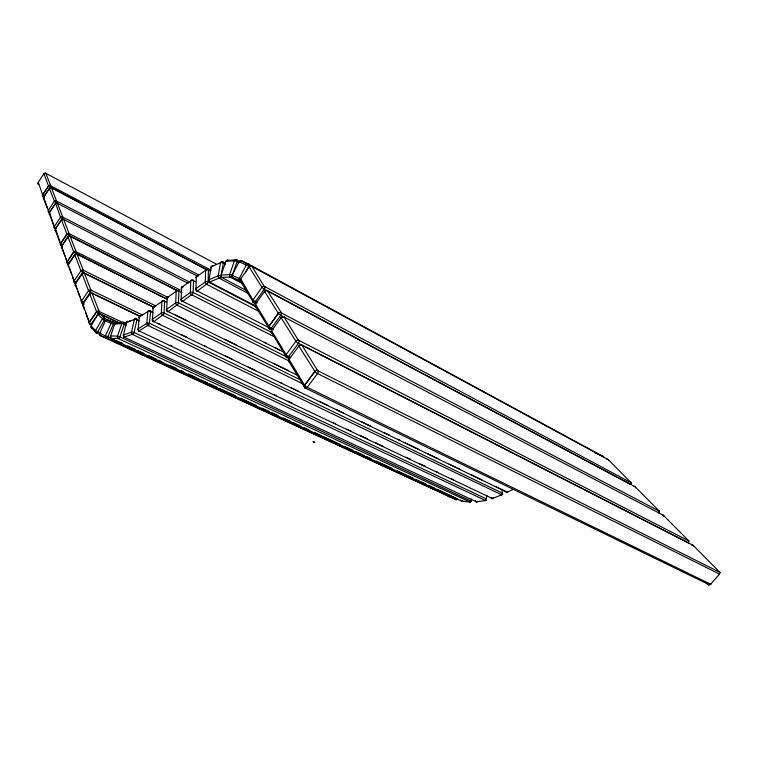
<?xml version="1.0" encoding="UTF-8"?>
<svg xmlns="http://www.w3.org/2000/svg" width="758" height="758" viewBox="0 0 758 758"><rect width="100%" height="100%" fill="white"/><g stroke="black" fill="none" stroke-linecap="round" stroke-linejoin="round"><path stroke-width="1.14" d="M283.369 351.949L182.631 301.343A1.942 0.957 -63.3 0 1 181.475 300.642L181.55 298.69M67.661 263.756L67.661 263.699A1.639 1.469 -14.4 0 1 67.159 261.681L61.578 246.397L62.601 246.549A1.582 0.663 -63.4 0 0 62.393 246.9M60.839 245.535L61.038 245.63A1.601 1.44 -13.4 0 1 60.536 243.65L55.675 229.096M486.816 495.315L486.248 499.55L486.409 498.906L134.071 332.459A1.886 0.711 12.7 0 0 131.485 332.127L123.507 334.979A1.876 0.701 12.8 0 0 123.952 336.059A1.857 0.872 -64.5 0 0 124.625 337.357L476.517 501.834L485.689 500.498M221.374 273.856L223.288 262.998A1.98 1.004 -62.1 0 0 222.35 261.823L222.246 261.586M54.747 228.537L54.756 228.49A1.554 1.421 -12.2 0 1 54.263 226.547L49.668 212.742M313.244 441.469L313.632 442.255L313.452 441.791M471.561 498.906L470.993 501.029L119.906 336.874C118.002 335.737 108.375 335.519 110.649 336.969M48.597 212.117L48.787 212.212A1.516 1.393 -11 0 1 48.313 210.307L43.538 197.232L44.21 197.288M232.564 274.671L237.074 261.614A2.009 1.023 -61.9 0 0 236.562 259.842L236.411 259.738M492.321 498.66L492.378 498.518A1.535 0.862 67.2 0 0 493.287 497.608A1.535 0.663 -2.6 0 1 492.946 497.712M506.988 492.425L507.055 492.255A1.554 0.815 64.1 0 0 507.888 491.705M162.979 314.797L153.94 321.544L153.22 321.449M177.372 304.669L168.134 311.547L167.404 311.453M192.058 294.322L182.631 301.343L181.892 301.258M148.36 325.116L138.847 330.962M207.01 283.833L197.383 290.958L196.644 290.864M476.488 501.9L476.517 501.834A1.516 0.985 80.2 0 0 477.455 501.521M106.859 319.961L113.406 322.254A1.819 0.843 -64.3 0 1 113.444 324.197L107.778 336.618A1.819 0.843 -64.6 0 1 106.243 337.973L99.829 335.273M106.111 337.736L456.202 499.702L100.407 335.68A1.8 1.63 -66.9 0 1 99.677 333.359L105.296 321.041A1.8 1.63 -68.5 0 1 107.522 320.094L113.918 323.116M132.802 334.164L123.961 337.139M245.62 272.34L248.747 266.295A2.037 1.061 -61.8 0 0 248.719 264.04L240.845 260.515L608.21 459.547L631.101 482.723M219.668 277.883L209.416 282.118M99.554 313.461L104.547 318.171A1.791 0.815 -64.3 0 1 104.263 320.321L97.611 331.871A1.791 0.815 -64.6 0 1 96.133 332.79L95.963 332.658M38.175 183.967L38.582 184.374A1.45 1.345 -8.4 0 1 38.118 182.526L43.85 173.724A1.45 1.355 -8.8 0 1 45.868 173.326L50.568 185.492A1.469 0.578 -62.6 0 1 50.094 187.283L44.21 196.161L43.244 195.536L42.666 194.92L48.55 186.032L43.869 173.667L44.798 173.914A1.44 0.55 -62.5 0 1 45.868 173.326L216.314 264.116M118.532 338.371L110.734 338.504L461.641 501.114L470.149 502.071L118.371 338.608A1.848 1.611 87.4 0 1 117.471 336.211L121.877 323.42A1.838 1.601 86.2 0 1 123.952 322.434L126.074 323.439M48.787 212.212A1.497 0.597 -62.9 0 0 49.914 211.643L55.959 202.566A1.507 0.597 -62.8 0 0 56.433 200.728L51.506 187.937A1.488 1.374 -10.3 0 0 49.46 188.429L43.557 197.345A1.488 1.374 -9.8 0 0 43.5 198.719M54.557 228.395L54.756 228.49A1.535 0.625 -63.1 0 0 55.912 227.921L62.128 218.636A1.544 0.625 -62.9 0 0 62.611 216.741L57.428 203.286A1.525 1.402 -11.7 0 0 55.325 203.798L49.261 212.913A1.525 1.393 -11.2 0 0 49.744 214.827L50.293 216.314M180.196 290.02L69.12 233.606A1.601 1.45 -13.9 0 0 66.922 234.156L60.536 243.65L61.199 244.389L62.232 245.061L68.627 235.567A1.582 0.654 -63.1 0 0 69.12 233.606L63.653 219.441A1.544 0.635 -63 0 0 63.037 219.422M60.564 243.706L66.95 234.213L61.483 219.877L62.478 220.028M63.928 253.504L62.099 248.52A1.601 1.45 -13.5 0 1 61.597 246.53L68.012 236.998A1.611 1.459 -14.1 0 1 70.219 236.458L75.98 251.4A1.63 0.692 -63.4 0 1 75.478 253.418L68.902 263.14L67.832 262.448L67.178 261.737L73.753 252.026L67.993 236.903L68.59 236.856M76.615 254.271A1.63 0.692 -63.4 0 1 77.145 254.404L83.228 270.189A1.668 0.72 -63.6 0 1 82.717 272.283L75.933 282.222A1.696 0.474 33.7 0 1 74.17 280.782L80.916 270.777A1.687 1.507 -16 0 1 83.228 270.189L155.693 305.872M448.461 496.49L448.66 496.575A1.478 1.08 -68.3 0 0 449.172 496.708M83.759 273.297A1.677 0.73 -63.7 0 1 84.451 273.363L90.894 290.058A1.724 0.758 -63.9 0 1 90.373 292.228L83.38 302.414A1.743 0.502 33.8 0 1 81.561 300.926L88.515 290.674A1.734 1.535 -16.9 0 1 90.894 290.058L142.656 315.11M461.442 501.029L461.65 501.095A1.497 1.061 -84.8 0 0 462.693 500.801M90.998 293.772A1.724 0.767 -63.9 0 1 92.192 293.422L99.014 311.121A1.772 0.796 -64.2 0 1 98.483 313.367L91.263 323.808A1.791 0.54 33.9 0 1 89.387 322.273L96.598 311.822L89.804 294.038A1.743 1.544 -17.1 0 1 92.192 293.422L140.041 316.512M257.35 302.897L252.973 299.969L261.965 287.377A2.113 1.829 -32.2 0 1 264.817 286.628L631.054 482.732M273.401 329.285L271.317 328.214A2.189 0.512 36.2 0 1 268.938 326.31L278.366 313.405L264.457 291.243L265.489 291.432A2.122 1.137 -62.1 0 1 265.688 291.176M290.684 357.681L288.59 356.639A2.265 0.55 36.5 0 1 286.117 354.649L295.895 341.242A2.274 1.904 -32.2 0 1 298.936 340.418L688.757 540.937M710.72 583.906L710.909 584.371L307.236 387.31A2.359 0.597 36.8 0 1 304.659 385.235L314.94 371.496L298.898 346.018A2.283 1.914 -32.2 0 1 301.959 345.184L693.286 545.447L719.882 572.366L317.45 370.529M230.745 277.058L221.345 277.343M594.66 452.365L603.529 456.695M658.986 513.005L658.626 512.882A1.706 1.374 -61.5 0 0 658.759 510.589L635.166 486.769L267.422 290.74A2.122 1.137 -62.1 0 0 266.342 290.627M106.357 337.85L106.243 337.973A1.819 1.639 -67 0 1 105.514 335.623L111.17 323.211A1.819 1.63 -68.6 0 1 113.406 322.254L112.942 322.178M160.544 302.755L162.013 301.703M317.697 370.747L301.959 345.184A2.283 1.298 -63 0 0 300.272 345.335M314.598 442.549C312.988 440.464 314.911 443.591 314.665 442.179M298.605 340.626L284.051 316.958A2.198 1.213 -62.5 0 0 282.45 317.138M313.632 442.255L313.244 441.478M506.77 492.416L512.995 489.488M280.915 312.722L659.204 511.1M240.011 281.152L232.175 277.305L241.129 282.213M264.485 286.789L251.931 266.333A2.056 1.071 -61.8 0 0 250.69 266.399M182.545 286.894L183.199 286.581A1.923 0.948 -63 0 0 182.886 286.865M197.222 276.414L197.885 276.101A1.942 0.966 -62.7 0 0 197.563 276.376M492.103 498.641L501.209 494.974A1.544 0.853 67.1 0 0 502.023 494.69M98.663 311.273L124.568 323.259M90.553 290.2L90.382 290.039M129.59 321.013L130.916 320.53M133.569 319.554L136.241 318.568A1.867 0.881 -64.1 0 1 136.933 319.848L139.065 320.871M82.887 270.312L82.726 270.161M75.648 251.514L168.191 297.534M104.244 318.265L115.519 323.249M68.798 233.71L68.646 233.568M62.298 216.835L189.386 282.004M56.12 200.804L198.539 274.832M127.647 321.657L128.273 321.506A1.848 0.872 -64.2 0 0 127.988 321.657M50.255 185.568L211.018 270.17M314.504 442.539L314.314 442.549M182.46 286.723L183.199 286.581A1.942 1.232 54 0 0 181.626 287.358L181.171 299.022A1.952 1.146 2.6 0 0 181.475 300.642M197.137 276.244L197.885 276.101A1.961 1.222 54.3 0 0 196.322 276.869A1.952 1.175 2.4 0 0 195.886 277.722M501.787 494.87L148.161 325.608A1.904 1.317 56.6 0 1 146.796 323.287L147.905 311.453A1.895 1.298 56.2 0 1 148.776 310.467M248.491 264.068L603.501 456.667M476.27 501.853L476.517 501.834A1.507 1.061 -65.6 0 1 475.759 501.54M116.315 322.794L118.077 322.7M227.372 260.382L236.562 259.842L239.68 261.529M127.552 321.544L128.273 321.506A1.857 1.488 68.3 0 0 126.397 322.453A1.867 0.711 12.9 0 0 126.226 323.145M38.307 182.356L42.666 194.92M119.243 322.652L120.418 322.595M121.593 322.538L123.952 322.434A1.838 0.862 -64.3 0 1 124.321 324.092L119.906 336.874A1.848 0.862 -64.5 0 1 118.371 338.608L118.267 338.286M501.72 494.965L501.209 494.974A1.535 1.099 -64.9 0 0 502.298 493.117L502.08 489.659M298.368 340.418L298.936 340.418A2.274 1.289 -62.9 0 1 298.434 343.327L288.59 356.639A2.265 1.279 -63.4 0 1 286.486 357.255L286.353 357.207M98.493 311.102L99.014 311.121A1.791 1.563 -17.8 0 0 96.569 311.756L89.359 322.197A1.791 1.554 -17.2 0 0 89.889 324.339L89.889 324.433M280.687 312.514L281.246 312.533A2.189 1.203 -62.5 0 1 280.744 315.309L271.317 328.214A2.179 1.194 -62.9 0 1 269.317 328.858L269.175 328.792M264.267 286.6L264.817 286.628A2.113 1.128 -62.1 0 1 264.315 289.281L255.256 301.798A2.103 1.118 -62.5 0 1 253.361 302.461L253.21 302.385M91.348 325.76L91.121 325.949A1.791 1.582 -40.1 0 0 91.709 328.157L91.168 327.712L96.133 332.79L99.336 334.269M485.632 500.555L132.612 334.524A1.876 1.497 69 0 1 131.485 332.127L134.365 319.525A1.867 1.488 68.4 0 1 136.241 318.568L136.099 318.388M75.497 251.362L75.98 251.4A1.639 1.478 -15 0 0 73.725 251.959L67.178 261.737M116.211 322.709L116.903 322.756A1.829 0.843 -64.3 0 0 116.078 323.278M104.045 318.133L104.547 318.171A1.8 1.592 -41.5 0 0 102.188 319.023L95.546 330.564A1.8 1.592 -40.3 0 0 96.133 332.79M227.277 260.269L228.035 260.335A1.999 1.649 85.8 0 0 225.884 261.339A1.999 0.512 19.4 0 0 225.666 261.804M62.147 216.693L62.611 216.741A1.563 1.421 -12.8 0 0 60.469 217.262L54.292 226.604L55.912 227.921M55.978 200.671L56.433 200.728A1.516 1.402 -11.5 0 0 54.349 201.23L48.332 210.364L49.914 211.643M688.548 542.908L298.434 343.327A2.274 0.521 36.5 0 1 295.952 341.337L281.095 317.744A2.208 0.493 36.2 0 1 281.531 317.403M50.113 185.445L50.568 185.492A1.488 1.374 -10.1 0 0 48.521 185.985L42.647 194.863A1.478 1.364 -9.6 0 0 43.121 196.739A1.459 0.569 -62.8 0 0 44.21 196.161M706.863 582.968L708.768 584.532L304.887 387.869M68.684 264.485L68.277 264.722A1.649 1.478 -14.6 0 0 68.447 266.513M240.703 278.944L252.973 299.969M106.973 320.018L107.522 320.094A1.8 0.824 -64.3 0 0 107.03 320.17M248.245 263.945L248.719 264.04A2.037 1.753 -65.7 0 0 246.246 265.016L239.215 278.612A2.037 1.753 -64.5 0 0 239.831 281.246L241.897 282.346M630.883 484.58L580.647 457.87M55.722 203.637L60.469 217.262L61.777 218.446L188.06 283.35M89.681 324.282L89.889 324.339A1.772 0.796 -64.5 0 0 91.263 323.808M75.468 254.802L74.853 254.868L80.916 270.777L81.968 271.838L154.187 307.388M81.845 302.897L84.166 303.967M50.019 188.344L49.441 188.344L54.349 201.23L55.618 202.367L197.288 276.073M74.455 282.706L74.654 282.781A1.668 0.72 -63.8 0 0 75.933 282.222M153.239 321.288L507.055 492.255A1.535 1.099 -64.6 0 1 505.709 491.44L496.31 486.901M98.218 314.428L97.611 314.286L104.263 320.321M99.677 333.359L114.136 339.565M167.433 311.282L297.032 375.049M181.92 301.087L182.631 301.343A1.952 1.241 54.3 0 1 181.171 299.022L190.372 292.522A1.961 1.165 2.4 0 1 193.129 292.427L271.866 332.591M196.673 290.693L269.914 328.11M99.421 313.424L119.072 322.671M82.925 273.827L82.101 273.846L88.544 290.74A1.743 0.493 33.9 0 0 90.373 292.228L140.059 316.219M236.145 259.681L236.562 259.842A2.018 1.649 85.9 0 0 234.402 260.847L225.884 261.339L221.118 275.04A2.009 0.493 19.4 0 0 220.91 275.495M138.856 330.81L492.378 498.518A1.525 1.08 -65.2 0 1 491.127 497.608A1.535 0.663 -2.6 0 0 491.421 497.712M67.462 263.613L67.661 263.699A1.62 0.682 -63.6 0 0 68.902 263.14M719.408 571.826A1.81 0.919 -42.2 0 1 719.598 572.84A1.81 1.052 -40.7 0 0 719.408 571.826A1.8 1.535 -63.9 0 1 719.314 574.289L710.549 584.285A1.791 1.525 -65.2 0 1 708.323 584.475L708.92 584.712M249.846 266.911L249.079 266.825L261.965 287.377L264.315 289.281L579.614 457.32M339.347 445.344L341.47 446.329M409.301 477.72L413.536 479.681M430.497 487.527L433.68 489.005M113.444 324.197L105.106 320.994L105.637 321.278M100.814 333.359L95.754 330.753L91.121 325.949L97.706 314.494A1.791 1.582 -41.3 0 1 100.047 313.651A1.781 0.805 -64.3 0 0 98.824 314.21M116.258 340.55L122.616 343.497M127.912 345.951L135.331 349.391M137.444 350.376L143.802 353.323M149.099 355.777L156.518 359.216M158.64 360.202L161.814 361.67M170.294 365.602L176.652 368.549M180.916 370.529L183.048 371.515M188.382 373.988L199.051 378.934M201.183 379.929L207.588 382.894M209.72 383.88L217.195 387.347M219.327 388.333L235.331 395.752M240.665 398.225L256.64 405.634M261.974 408.107L269.431 411.566M271.563 412.551L277.949 415.517M283.274 417.99L290.74 421.439M292.863 422.433L300.32 425.892M304.612 427.872L308.894 429.862M314.257 432.344L321.762 435.822M323.903 436.816L339.982 444.273M345.345 446.756L352.84 450.233M356.061 451.73L364.579 455.681M366.711 456.667L370.965 458.637M376.29 461.11L392.265 468.52M397.59 470.983L413.565 478.393M415.697 479.378L426.337 484.315M428.469 485.3L434.855 488.256M436.978 489.242L456.145 498.129M457.425 498.726L457.207 498.622A1.488 1.023 -65.8 0 1 455.672 499.588A1.488 1.09 -68.4 0 0 457.055 499.02M170.294 345.288L172.407 346.292M274.188 394.605L276.3 395.61M287.917 401.134L292.143 403.133M333.349 422.699L335.462 423.703M347.117 429.236L351.361 431.245M359.832 435.272L367.251 438.797M375.722 442.814L383.141 446.339M406.288 457.33L410.485 459.32M418.88 463.309L425.181 466.293M435.679 471.277L437.773 472.272M451.588 478.838L453.729 479.852M126.444 325.097L122.18 323.439L114.771 324.13M100.615 314.371L98.483 313.367A1.791 0.521 34 0 1 96.598 311.822M102.747 315.385L117.661 322.453M209.445 281.985L255.778 306.08M158.147 323.382L160.27 324.405M181.475 334.657L186.781 337.225M203.75 345.43L205.863 346.453M224.965 355.682L232.403 359.283M248.349 366.995L255.797 370.596M280.252 382.42L282.383 383.453M290.864 387.556L298.273 391.137M319.421 401.361L327.882 405.454M336.344 409.547L343.744 413.119M361.756 421.827L370.226 425.93M384.003 432.591L389.309 435.158M397.779 439.252L399.902 440.275M405.189 442.833L418.833 449.428M427.228 453.492L437.717 458.562M449.257 464.142L456.6 467.695M457.652 468.198L459.736 469.211M471.23 474.773L481.681 479.823M303.172 383.993L162.781 315.319A1.923 1.251 54.1 0 1 161.34 313.016L161.909 301.438A1.914 1.241 53.8 0 1 163.093 300.509M149.553 310.619L152.709 312.163M152.661 312.476L150.558 311.443A1.895 1.033 5.6 0 0 147.905 311.453L139.339 316.986A1.886 1.014 5.8 0 0 139.102 317.99M123.971 337.035L124.625 337.357A1.857 1.497 68.9 0 1 123.507 334.979L126.397 322.453L134.365 319.525A1.876 0.72 12.8 0 1 136.933 319.848L134.071 332.459A1.867 0.891 -64.4 0 1 132.612 334.524L132.527 334.107M154.196 307.615L84.451 273.363A1.696 1.516 -16.2 0 0 82.129 273.951L75.326 283.937A1.696 1.507 -15.6 0 0 75.838 286.003L76.852 288.77M299.059 379.199L164.041 312.931A1.923 1.118 3.1 0 0 161.34 313.016L152.5 319.26A1.914 1.099 3.3 0 0 152.851 320.814M175.392 314.958L186.904 320.625M224.576 339.196L236.089 344.871M250.756 352.091L252.85 353.124M274.841 363.963L288.457 370.671M166.703 302.395L164.59 301.343A1.904 0.919 -63.5 0 0 163.794 300.49M288.495 357.842L178.433 302.783A1.942 1.137 2.8 0 0 175.704 302.878L166.694 309.236A1.933 1.128 3 0 0 167.016 310.827A1.923 0.938 -63.6 0 0 168.134 311.547A1.923 1.251 54.2 0 1 166.694 309.236L167.234 297.638A1.914 1.232 53.9 0 1 168.418 296.71M289.632 358.828L286.486 357.255L276.755 341.157M166.713 298.965L73.753 252.026M167.243 299.372L77.145 254.404A1.649 1.488 -15.2 0 0 74.871 254.972L68.277 264.722L74.17 280.782M289.385 361.149L177.164 305.199A1.942 1.241 54.2 0 1 175.704 302.878L176.197 291.233A1.933 1.232 54 0 1 177.77 290.456A1.923 0.938 -63.2 0 1 178.907 291.138L182.034 292.73M264.305 342.246L266.399 343.298M274.784 347.515L280.024 350.149M176.785 290.447L70.219 236.458A1.592 0.663 -63.2 0 0 69.139 236.847M273.771 336.524L191.84 294.871A1.961 1.241 54.4 0 1 190.372 292.522L190.779 280.83A1.952 1.222 54.1 0 1 192.343 280.062A1.942 0.957 -62.8 0 1 193.517 280.735L195.602 281.805M177.723 290.845L66.95 234.213M271.411 329.929L269.317 328.858L267.593 326.006M240.817 279.427L231.901 275.05L232.403 275.334M258.62 311.263L206.782 284.383A1.98 1.232 54.6 0 1 205.304 282.004L205.655 270.236A1.971 1.213 54.4 0 1 207.218 269.478A1.961 0.976 -62.4 0 1 208.431 270.142L210.516 271.25M256.791 307.255L208.09 281.919A1.98 1.184 2.1 0 0 205.304 282.004L195.915 288.609A1.971 1.165 2.4 0 0 196.199 290.257A1.961 0.976 -62.9 0 0 197.383 290.958A1.971 1.241 54.6 0 1 195.915 288.609L196.322 276.869L205.655 270.236A1.971 1.194 2.2 0 1 208.431 270.142L208.09 281.919A1.971 0.985 -62.7 0 1 206.782 284.383L206.716 283.805M255.455 303.56L253.361 302.461L240.855 281.777A2.047 1.061 -62.2 0 1 240.722 281.483M42.931 196.644L42.353 194.645M708.323 584.475A1.8 1.052 -40.4 0 0 708.976 584.541A1.8 0.919 -42 0 1 708.323 584.475L708.967 584.816M206.659 269.659L51.506 187.937A1.469 0.578 -62.6 0 0 50.53 188.344M246.985 290.835L221.355 277.267M206.517 269.659L48.55 186.032M248.539 293.621L219.432 278.319A1.999 1.459 66.2 0 1 218.209 275.77L220.521 262.732A1.99 1.44 65.7 0 1 222.35 261.823L225.448 263.481M242.001 283.416L230.517 277.333A2.018 1.658 86.8 0 1 229.617 274.671L234.402 260.847A2.018 0.521 19.3 0 1 237.074 261.614L239.158 262.732M248.747 266.295L238.903 261.624L239.348 261.88M225.353 264.106L223.288 262.998A1.99 0.929 10.4 0 0 220.521 262.732L211.264 266.835L208.924 279.787A1.98 0.9 10.5 0 0 208.876 280.896M75.364 285.539L75.838 286.003A1.677 0.72 -63.9 0 1 75.762 285.434M61.644 248.074L62.099 248.52A1.582 0.663 -63.4 0 1 62.033 248.292M55.325 230.802L56.338 232.801M43.613 198.804L47.185 207.825M253.466 302.565L253.361 302.461A2.103 1.81 -31 0 1 252.926 299.893M688.596 540.795A1.762 0.938 -42.4 0 0 688.302 540.416L663.487 515.364L280.744 315.309A2.189 0.483 36.2 0 1 278.366 313.405M240.855 281.777L240.295 281.218L240.855 281.777A2.047 1.781 -30.9 0 1 240.419 279.257L249.164 267.053A2.047 1.791 -32.1 0 1 251.931 266.333M255.891 304.943A2.122 1.128 -62.5 0 0 255.891 306.658L255.323 306.071L267.024 325.059M269.441 328.981L269.317 328.858A2.179 1.857 -31.1 0 1 268.882 326.224L255.455 304.072L264.561 291.489A2.122 1.829 -32.2 0 1 267.422 290.74L281.246 312.533A2.189 1.867 -32.2 0 0 278.3 313.319L268.938 326.31M286.628 357.406L286.486 357.255A2.265 1.895 -31.2 0 1 286.06 354.555L271.61 330.715A2.198 0.512 36.2 0 1 271.639 330.28M305.171 388.077L302.347 383.491M38.251 183.957L38.582 184.374A1.431 0.55 -62.6 0 1 38.535 183.929M43.68 198.795L44.03 199.221A1.469 0.578 -62.8 0 1 43.973 199.022M55.391 230.783L55.76 231.228A1.563 1.421 -12.4 0 1 55.268 229.286L61.502 219.972A1.563 1.431 -13 0 1 63.653 219.441M75.44 285.51L75.838 286.003M688.188 542.794A1.753 1.45 -62.5 0 0 688.302 540.416L688.719 540.966M659.062 511.678A1.715 1.071 -41 0 0 658.759 510.589L659.157 511.119M304.659 385.235L288.997 359.396A2.283 0.559 36.5 0 1 289.234 358.922M271.885 333.027A2.198 1.213 -62.9 0 0 272.037 333.359L273.799 336.268M274.387 337.244L276.168 340.181M301.817 382.61L288.864 361.433L289.423 362.116A2.283 1.895 -31.2 0 1 288.997 359.396L298.898 346.018A2.283 0.531 36.5 0 1 299.817 345.828M594.878 452.469L594.755 452.251A1.611 1.109 -63.2 0 1 595.229 453.047M76.027 283.757A1.706 0.483 33.7 0 0 75.326 283.937L81.561 300.926M89.387 322.273L82.783 304.271L89.804 294.038A1.753 0.493 33.9 0 1 90.609 293.877M719.636 574.157L317.526 373.571A2.359 0.569 36.8 0 1 314.94 371.496M239.736 281.019L239.831 281.246A2.037 1.061 -62.2 0 0 240.769 281.047M50.568 217.063L51.118 218.56M51.392 219.308L51.951 220.824M52.226 221.582L54.756 228.49M56.623 233.587L57.201 235.169M57.494 235.956L60.138 243.185M64.231 254.337L64.847 256.024M65.775 258.563L67.661 263.699M69.101 267.621L71.678 274.671M72.664 277.352L74.654 282.848A1.687 1.497 -15.4 0 1 74.142 280.716M77.875 291.565L79.95 297.212M80.992 300.073L82.053 303.039M83.304 306.374L84.375 309.302M85.465 312.258L86.185 314.248M86.554 315.243L88.392 320.274M88.762 321.278L89.889 324.339M148.075 325.087L148.161 325.608A1.895 0.91 -64.1 0 0 149.468 323.278L150.558 311.443A1.886 0.9 -63.8 0 0 149.847 310.486M230.46 276.964L230.517 277.333A2.018 1.033 -62.2 0 0 232.299 275.438A2.018 0.502 19.3 0 0 229.617 274.671L221.118 275.04A1.999 1.658 86.7 0 0 222.018 277.684A1.999 1.014 -62.3 0 1 221.402 276.376M162.695 314.769L162.781 315.319A1.914 0.929 -63.7 0 0 164.041 312.931L164.59 301.343A1.914 1.118 3.2 0 0 161.909 301.438L153.116 307.71A1.904 1.109 3.4 0 0 152.87 308.8M177.078 304.64L177.164 305.199A1.933 0.948 -63.4 0 0 178.433 302.783L178.907 291.138A1.933 1.146 2.8 0 0 176.197 291.233L167.234 297.638A1.923 1.128 3.1 0 0 167.205 299.012M191.765 294.303L191.84 294.871A1.952 0.966 -63 0 0 193.129 292.427L193.517 280.735A1.952 1.165 2.5 0 0 190.779 280.83L181.626 287.358A1.933 1.156 2.7 0 0 181.579 288.76M219.375 277.826L219.432 278.319A1.99 1.014 -62.4 0 0 220.985 276.035A1.999 0.919 10.3 0 0 218.209 275.77L208.924 279.787A1.98 1.459 66.1 0 0 210.146 282.327A1.98 0.995 -62.6 0 1 209.189 281.55M211.207 267.962A1.98 0.91 10.6 0 1 211.264 266.835A1.98 1.44 65.6 0 1 212.685 265.774M212.439 266.428A1.971 0.985 -62.3 0 1 212.761 266.124M62.232 245.061A1.582 0.654 -63.3 0 1 61.038 245.63M55.704 231.019A1.544 0.625 -63.2 0 1 55.704 230.735M110.886 337.585A1.829 0.853 -64.6 0 0 111.35 338.807A1.829 1.601 87.3 0 1 110.441 336.429L114.837 323.742A1.829 1.592 86.1 0 1 116.903 322.756M461.641 501.114A1.488 1.033 -65.8 0 1 460.911 499.948M470.86 501.389A1.507 1.061 -84.9 0 1 469.619 502.004A1.497 1.052 -65.7 0 0 471.078 500.687M83.835 304.195A1.753 0.512 33.8 0 0 82.783 304.271A1.743 1.535 -16.5 0 0 82.954 306.137M710.151 583.963A1.8 1.052 -40.4 0 1 709.763 584.229M691.751 545.201A1.762 1.459 -62.7 0 1 693.286 545.447A1.772 0.929 -42.4 0 1 693.579 546.12M226.746 261.302A1.99 1.014 -62 0 1 227.059 260.913M475.607 501.265A1.507 1.061 -65.6 0 1 475.541 500.574M486.172 499.91A1.525 0.985 80.1 0 1 485.101 500.526A1.516 1.071 -65.4 0 0 486.409 498.906M630.988 483.31A1.677 1.071 -41.2 0 0 630.665 482.221A1.668 1.298 -60.9 0 1 630.514 484.447M630.665 482.221A1.677 0.957 -42.8 0 1 630.912 483.234M606.864 459.405A1.63 1.241 -60.4 0 1 608.21 459.547A1.639 0.966 -42.9 0 1 608.513 460.419M44.03 199.221A1.488 1.374 -9.8 0 1 43.727 199.003M91.709 328.157A1.781 0.805 -64.5 0 1 91.585 327.949M239.718 262.079A2.018 1.042 -61.9 0 1 239.983 261.633M240.305 261.245A2.018 1.042 -61.9 0 1 241.584 260.724A2.018 1.743 -65.8 0 0 239.121 261.69L232.156 275.173A2.018 1.743 -64.6 0 0 232.772 277.779A2.018 1.042 -62.2 0 1 232.384 276.935M603.491 457.472A1.63 1.109 -63.2 0 0 603.017 456.288A1.63 1.232 -60.5 0 1 603.605 457.481M502.109 494.064A1.544 0.673 -2.8 0 0 502.298 493.117L149.468 323.278A1.904 1.023 5.5 0 0 146.796 323.287L138.193 328.783A1.895 1.004 5.7 0 0 138.562 330.223A1.876 0.9 -64.2 0 0 139.548 331.075A1.886 1.317 56.5 0 1 138.193 328.783L139.339 316.986A1.876 1.308 56.1 0 1 140.6 316.02M658.759 510.589A1.715 0.948 -42.6 0 1 659.072 511.262M255.73 303.702A2.122 0.483 36 0 0 255.455 304.072A2.122 1.819 -31 0 0 255.891 306.658M633.982 486.503A1.668 1.308 -61 0 1 635.166 486.769A1.677 0.957 -42.8 0 1 635.384 487.849M56.556 203.532A1.507 0.606 -62.8 0 1 57.428 203.286M100.407 335.68A1.81 0.824 -64.6 0 1 100.113 334.6M448.603 496.661A1.478 1.014 -65.8 0 1 448.12 495.988M106.215 321.032A1.8 0.824 -64.3 0 1 106.471 320.672M83.38 302.414A1.715 0.758 -64.1 0 1 82.053 302.954A1.734 1.525 -16.3 0 1 81.532 300.86M152.87 321.184A1.904 0.919 -63.9 0 0 153.94 321.544A1.904 1.26 54 0 1 152.5 319.26L153.116 307.71A1.895 1.241 53.7 0 1 154.31 306.782M507.159 491.582A1.544 0.72 -5.5 0 1 506.012 491.554M688.302 540.416A1.762 1.061 -40.9 0 1 688.671 541.155M284.051 316.958A2.198 1.867 -32.2 0 0 281.095 317.744L271.61 330.715A2.198 1.857 -31.1 0 0 272.037 333.359M662.255 515.07A1.715 1.383 -61.7 0 1 663.487 515.364A1.724 0.948 -42.6 0 1 663.582 516.662M314.873 371.392L304.593 385.14A2.359 1.933 -31.3 0 0 305.019 387.906A2.359 1.374 -63.9 0 0 307.236 387.31L317.526 373.571A2.359 1.383 -63.4 0 0 318.038 370.51A2.359 1.942 -32.3 0 0 314.873 371.392"/></g></svg>
